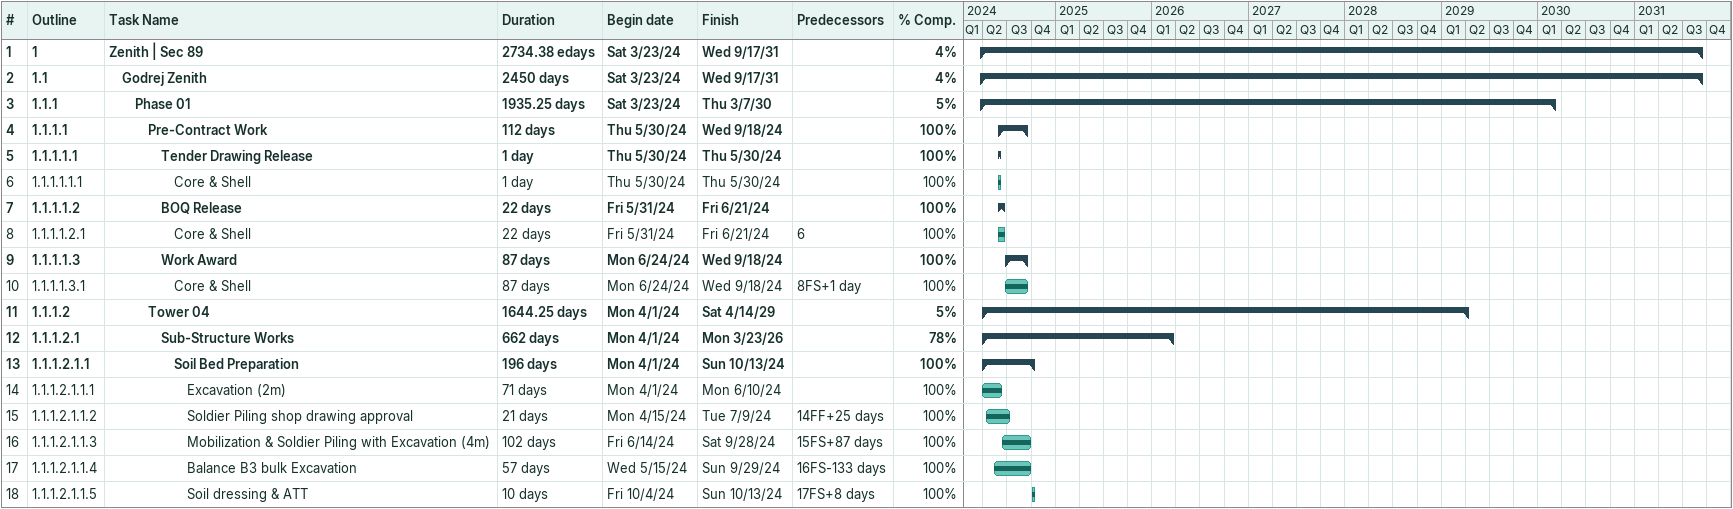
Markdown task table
| ID | WBS | Task | Duration | Start | Finish | Predecessors | % complete |
|---|---|---|---|---|---|---|---|
| 1 | 1 | **Zenith \| Sec 89** | 2734.38ed | 2024-03-23 | 2031-09-17 |  | 4 |
| 2 | 1.1 | **Godrej Zenith** | 2450d | 2024-03-23 | 2031-09-17 |  | 4 |
| 3 | 1.1.1 | **Phase 01** | 1935.25d | 2024-03-23 | 2030-03-07 |  | 5 |
| 4 | 1.1.1.1 | **Pre-Contract Work** | 112d | 2024-05-30 | 2024-09-18 |  | 100 |
| 5 | 1.1.1.1.1 | **Tender Drawing Release** | 1d | 2024-05-30 | 2024-05-30 |  | 100 |
| 6 | 1.1.1.1.1.1 | Core & Shell | 1d | 2024-05-30 | 2024-05-30 |  | 100 |
| 7 | 1.1.1.1.2 | **BOQ Release** | 22d | 2024-05-31 | 2024-06-21 |  | 100 |
| 8 | 1.1.1.1.2.1 | Core & Shell | 22d | 2024-05-31 | 2024-06-21 | 6 | 100 |
| 9 | 1.1.1.1.3 | **Work Award** | 87d | 2024-06-24 | 2024-09-18 |  | 100 |
| 10 | 1.1.1.1.3.1 | Core & Shell | 87d | 2024-06-24 | 2024-09-18 | 8FS+1d | 100 |
| 11 | 1.1.1.2 | **Tower 04** | 1644.25d | 2024-04-01 | 2029-04-14 |  | 5 |
| 12 | 1.1.1.2.1 | **Sub-Structure Works** | 662d | 2024-04-01 | 2026-03-23 |  | 78 |
| 13 | 1.1.1.2.1.1 | **Soil Bed Preparation** | 196d | 2024-04-01 | 2024-10-13 |  | 100 |
| 14 | 1.1.1.2.1.1.1 | Excavation (2m) | 71d | 2024-04-01 | 2024-06-10 |  | 100 |
| 15 | 1.1.1.2.1.1.2 | Soldier Piling shop drawing approval | 21d | 2024-04-15 | 2024-07-09 | 14FF+25d | 100 |
| 16 | 1.1.1.2.1.1.3 | Mobilization & Soldier Piling with Excavation (4m) | 102d | 2024-06-14 | 2024-09-28 | 15FS+87d | 100 |
| 17 | 1.1.1.2.1.1.4 | Balance B3 bulk Excavation | 57d | 2024-05-15 | 2024-09-29 | 16FS-133d | 100 |
| 18 | 1.1.1.2.1.1.5 | Soil dressing & ATT | 10d | 2024-10-04 | 2024-10-13 | 17FS+8d | 100 |
